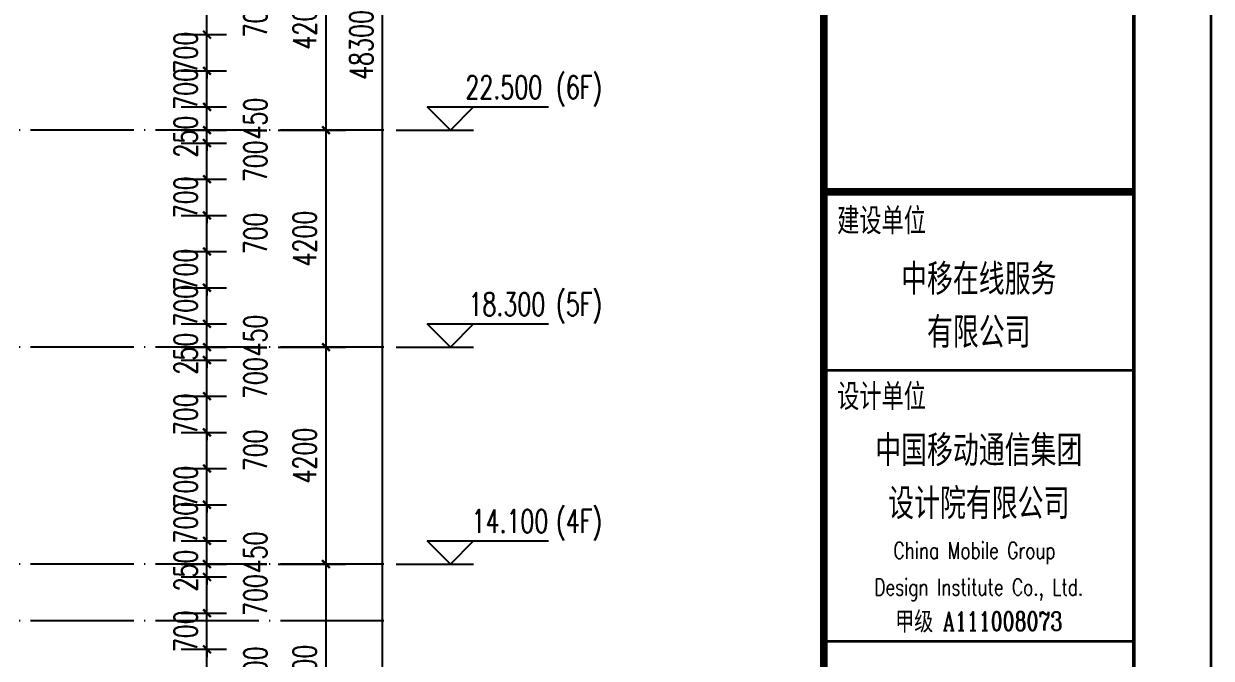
# Model space of a CAD drawing. Header units: millimetres. Extents: x 708158 to 1984082, y -168213 to -53.
# Drawn here: x 1063620 to 1086608, y -73680 to -61396 of the extents above; entities that cross this region are included whole.
import ezdxf
from ezdxf.enums import TextEntityAlignment as Align

# ---------------------------------------------------------------- set-up
doc = ezdxf.new("R2010")
doc.units = ezdxf.units.MM
doc.header["$LTSCALE"] = 1000
doc.linetypes.add('DOTE', pattern=[2.42, 2, -0.2, 0.02, -0.2])
doc.layers.get('0').update_dxf_attribs({"color": 8})
for name, color, linetype in [('A-AXIS', 1, 'DOTE'), ('DIM_ELEV', 3, 'Continuous'), ('PUB_DIM', 3, 'Continuous'), ('PUB_TEXT', 7, 'Continuous')]:
    doc.layers.add(name, color=color, linetype=linetype)
doc.layers.add('图框', color=4, linetype='Continuous', lineweight=35)
doc.styles.add('-黑体', font='simhei.ttf', dxfattribs={"width": 0.8})
doc.styles.add('_TCH_DIM', font='SIMPLEX', dxfattribs={"bigfont": 'GBCBIG'})
doc.styles.add('_TCH_DIM_T3', font='SIMPLEX', dxfattribs={"width": 0.705882, "bigfont": 'GBCBIG'})
doc.styles.add('TK', font='complex_.ttf', dxfattribs={"width": 0.75, "bigfont": 'china'})
doc.dimstyles.new('_TCH_ARCH&&150', dxfattribs={"dimtxt": 446.25, "dimasz": 150, "dimexe": 375, "dimexo": 450, "dimgap": 189.375, "dimtad": 1, "dimdec": 0, "dimzin": 0, "dimdsep": 46, "dimtxsty": '_TCH_DIM_T3', "dimblk": 'ARCHTICK', "dimcen": 0.09, "dimclrt": 7, "dimazin": 2, "dimtfac": 1, "dimtdec": 0, "dimtix": 1, "dimtmove": 2, "dimatfit": 3, "dimfxl": 1, "dimtolj": 1, "dimtzin": 0, "dimarcsym": 0})

# ---------------------------------------------------------------- blocks, each defined once
blk = doc.blocks.new('A$C998f5811')
at = {"layer": '图框', "color": 4}
for p, q in [((0, 0), (0, 89100)), ((-7500, 39600), (-1500, 39600)), ((-7500, 34350), (-1500, 34350))]:
    blk.add_line(p, q, dxfattribs=at)
at = {"layer": '图框', "color": 4, "const_width": 74.2}
blk.add_lwpolyline([(-122400, 1500), (-1500, 1500), (-1500, 87600), (-122400, 87600)], close=True, dxfattribs=at)
at = {"layer": '图框', "const_width": 150}
blk.add_lwpolyline([(-7500, 87600), (-7500, 1500)], dxfattribs=at)
at = {"layer": '图框', "linetype": 'Continuous', "const_width": 150}
blk.add_lwpolyline([(-7500, 43050), (-1500, 43050)], dxfattribs=at)
at = {"layer": '图框', "style": '-黑体', "width": 0.7}
for s, p in [('建设单位', (-7241, 42277)), ('设计单位', (-7241, 38874))]:
    blk.add_text(s, height=450, dxfattribs=at).set_placement(p)
for s, p in [('中移在线服务', (-4500, 41114)), ('有限公司', (-4500, 40086)), ('中国移动通信集团', (-4500, 37798)), ('设计院有限公司', (-4500, 36770))]:
    blk.add_text(s, height=525, dxfattribs=at).set_placement(p, align=Align.CENTER)
at = {"layer": '图框', "color": 4, "style": 'TK', "width": 0.75}
for s, height, p in [('China Mobile Group ', 320, (-4500, 35947)), ('Design Institute Co., Ltd.', 320, (-4500, 35237)), ('甲级 A111008073', 360, (-4500, 34557))]:
    blk.add_text(s, height=height, dxfattribs=at).set_placement(p, align=Align.CENTER)
blk = doc.blocks.new('_ArchTick')
at = {"color": 0, "linetype": 'ByBlock', "const_width": 0.3}
blk.add_lwpolyline([(-0.5, -0.5), (0.5, 0.5)], dxfattribs=at)
blk = doc.blocks.new('*D279')
at = {"layer": 'Defpoints', "color": 0, "transparency": 16777216}
for p in [(1066219, -73507), (1067167, -73507), (1066219, -74207)]:
    blk.add_point(p, dxfattribs=at)
at = {"layer": 'PUB_DIM', "color": 0, "lineweight": -2, "transparency": 16777216}
for p, q in [((1066669, -73507), (1067542, -73507)), ((1067167, -74207), (1067167, -73507)), ((1066669, -74207), (1067542, -74207))]:
    blk.add_line(p, q, dxfattribs=at)
at = {"layer": 'PUB_DIM', "color": 0, "lineweight": -2, "transparency": 16777216, "xscale": 150, "yscale": 150, "zscale": 150}
for p, rotation in [((1067167, -73507), 90), ((1067167, -74207), 270)]:
    blk.add_blockref('_ArchTick', p, dxfattribs=dict(at, rotation=rotation))
at = {"layer": 'PUB_DIM', "color": 7, "transparency": 16777216, "insert": (1068105, -73857), "char_height": 446.2, "attachment_point": 5, "rotation": 90, "style": '_TCH_DIM_T3'}
blk.add_mtext('\\A1;700', dxfattribs=at)
blk = doc.blocks.new('*D280')
at = {"layer": 'Defpoints', "color": 0, "transparency": 16777216}
for p in [(1066219, -72807), (1067167, -72807), (1066219, -73507)]:
    blk.add_point(p, dxfattribs=at)
at = {"layer": 'PUB_DIM', "color": 0, "lineweight": -2, "transparency": 16777216}
for p, q in [((1066669, -72807), (1067542, -72807)), ((1067167, -72807), (1067167, -72657)), ((1067167, -73507), (1067167, -72807)), ((1066669, -73507), (1067542, -73507)), ((1067167, -73507), (1067167, -73657))]:
    blk.add_line(p, q, dxfattribs=at)
at = {"layer": 'PUB_DIM', "color": 0, "lineweight": -2, "transparency": 16777216, "xscale": 150, "yscale": 150, "zscale": 150}
for p, rotation in [((1067167, -72807), 270), ((1067167, -73507), 90)]:
    blk.add_blockref('_ArchTick', p, dxfattribs=dict(at, rotation=rotation))
at = {"layer": 'PUB_DIM', "color": 7, "transparency": 16777216, "insert": (1066755, -73157), "char_height": 446.2, "attachment_point": 5, "rotation": 90, "style": '_TCH_DIM_T3'}
blk.add_mtext('\\A1;700', dxfattribs=at)
blk = doc.blocks.new('*D281')
at = {"layer": 'Defpoints', "color": 0, "transparency": 16777216}
for p in [(1066219, -72107), (1067167, -72107), (1066219, -72807)]:
    blk.add_point(p, dxfattribs=at)
at = {"layer": 'PUB_DIM', "color": 0, "lineweight": -2, "transparency": 16777216}
for p, q in [((1066669, -72107), (1067542, -72107)), ((1067167, -72807), (1067167, -72107)), ((1066669, -72807), (1067542, -72807))]:
    blk.add_line(p, q, dxfattribs=at)
at = {"layer": 'PUB_DIM', "color": 0, "lineweight": -2, "transparency": 16777216, "xscale": 150, "yscale": 150, "zscale": 150}
for p, rotation in [((1067167, -72107), 90), ((1067167, -72807), 270)]:
    blk.add_blockref('_ArchTick', p, dxfattribs=dict(at, rotation=rotation))
at = {"layer": 'PUB_DIM', "color": 7, "transparency": 16777216, "insert": (1068105, -72457), "char_height": 446.2, "attachment_point": 5, "rotation": 90, "style": '_TCH_DIM_T3'}
blk.add_mtext('\\A1;700', dxfattribs=at)
blk = doc.blocks.new('*D282')
at = {"layer": 'Defpoints', "color": 0, "transparency": 16777216}
for p in [(1066219, -71857), (1067167, -71857), (1066219, -72107)]:
    blk.add_point(p, dxfattribs=at)
at = {"layer": 'PUB_DIM', "color": 0, "lineweight": -2, "transparency": 16777216}
for p, q in [((1067167, -71857), (1067167, -71707)), ((1066669, -71857), (1067542, -71857)), ((1067167, -72107), (1067167, -71857)), ((1066669, -72107), (1067542, -72107)), ((1067167, -72107), (1067167, -72257))]:
    blk.add_line(p, q, dxfattribs=at)
at = {"layer": 'PUB_DIM', "color": 0, "lineweight": -2, "transparency": 16777216, "xscale": 150, "yscale": 150, "zscale": 150}
for p, rotation in [((1067167, -71857), 270), ((1067167, -72107), 90)]:
    blk.add_blockref('_ArchTick', p, dxfattribs=dict(at, rotation=rotation))
at = {"layer": 'PUB_DIM', "color": 7, "transparency": 16777216, "insert": (1066755, -71982), "char_height": 446.2, "attachment_point": 5, "rotation": 90, "style": '_TCH_DIM_T3'}
blk.add_mtext('\\A1;250', dxfattribs=at)
blk = doc.blocks.new('*D283')
at = {"layer": 'Defpoints', "color": 0, "transparency": 16777216}
for p in [(1066219, -71407), (1067167, -71407), (1066219, -71857)]:
    blk.add_point(p, dxfattribs=at)
at = {"layer": 'PUB_DIM', "color": 0, "lineweight": -2, "transparency": 16777216}
for p, q in [((1066669, -71407), (1067542, -71407)), ((1067167, -71857), (1067167, -71407)), ((1066669, -71857), (1067542, -71857))]:
    blk.add_line(p, q, dxfattribs=at)
at = {"layer": 'PUB_DIM', "color": 0, "lineweight": -2, "transparency": 16777216, "xscale": 150, "yscale": 150, "zscale": 150}
for p, rotation in [((1067167, -71407), 90), ((1067167, -71857), 270)]:
    blk.add_blockref('_ArchTick', p, dxfattribs=dict(at, rotation=rotation))
at = {"layer": 'PUB_DIM', "color": 7, "transparency": 16777216, "insert": (1068105, -71632), "char_height": 446.2, "attachment_point": 5, "rotation": 90, "style": '_TCH_DIM_T3'}
blk.add_mtext('\\A1;450', dxfattribs=at)
blk = doc.blocks.new('*D284')
at = {"layer": 'Defpoints', "color": 0, "transparency": 16777216}
for p in [(1066219, -70707), (1067167, -70707), (1066219, -71407)]:
    blk.add_point(p, dxfattribs=at)
at = {"layer": 'PUB_DIM', "color": 0, "lineweight": -2, "transparency": 16777216}
for p, q in [((1066669, -70707), (1067542, -70707)), ((1067167, -71407), (1067167, -70707)), ((1066669, -71407), (1067542, -71407))]:
    blk.add_line(p, q, dxfattribs=at)
at = {"layer": 'PUB_DIM', "color": 0, "lineweight": -2, "transparency": 16777216, "xscale": 150, "yscale": 150, "zscale": 150}
for p, rotation in [((1067167, -70707), 90), ((1067167, -71407), 270)]:
    blk.add_blockref('_ArchTick', p, dxfattribs=dict(at, rotation=rotation))
at = {"layer": 'PUB_DIM', "color": 7, "transparency": 16777216, "insert": (1066755, -71057), "char_height": 446.2, "attachment_point": 5, "rotation": 90, "style": '_TCH_DIM_T3'}
blk.add_mtext('\\A1;700', dxfattribs=at)
blk = doc.blocks.new('*D285')
at = {"layer": 'Defpoints', "color": 0, "transparency": 16777216}
for p in [(1066219, -70007), (1067167, -70007), (1066219, -70707)]:
    blk.add_point(p, dxfattribs=at)
at = {"layer": 'PUB_DIM', "color": 0, "lineweight": -2, "transparency": 16777216}
for p, q in [((1067167, -70007), (1067167, -69857)), ((1066669, -70007), (1067542, -70007)), ((1067167, -70707), (1067167, -70007)), ((1066669, -70707), (1067542, -70707)), ((1067167, -70707), (1067167, -70857))]:
    blk.add_line(p, q, dxfattribs=at)
at = {"layer": 'PUB_DIM', "color": 0, "lineweight": -2, "transparency": 16777216, "xscale": 150, "yscale": 150, "zscale": 150}
for p, rotation in [((1067167, -70007), 270), ((1067167, -70707), 90)]:
    blk.add_blockref('_ArchTick', p, dxfattribs=dict(at, rotation=rotation))
at = {"layer": 'PUB_DIM', "color": 7, "transparency": 16777216, "insert": (1066755, -70357), "char_height": 446.2, "attachment_point": 5, "rotation": 90, "style": '_TCH_DIM_T3'}
blk.add_mtext('\\A1;700', dxfattribs=at)
blk = doc.blocks.new('*D286')
at = {"layer": 'Defpoints', "color": 0, "transparency": 16777216}
for p in [(1066219, -69307), (1067167, -69307), (1066219, -70007)]:
    blk.add_point(p, dxfattribs=at)
at = {"layer": 'PUB_DIM', "color": 0, "lineweight": -2, "transparency": 16777216}
for p, q in [((1066669, -69307), (1067542, -69307)), ((1067167, -70007), (1067167, -69307)), ((1066669, -70007), (1067542, -70007))]:
    blk.add_line(p, q, dxfattribs=at)
at = {"layer": 'PUB_DIM', "color": 0, "lineweight": -2, "transparency": 16777216, "xscale": 150, "yscale": 150, "zscale": 150}
for p, rotation in [((1067167, -69307), 90), ((1067167, -70007), 270)]:
    blk.add_blockref('_ArchTick', p, dxfattribs=dict(at, rotation=rotation))
at = {"layer": 'PUB_DIM', "color": 7, "transparency": 16777216, "insert": (1068105, -69657), "char_height": 446.2, "attachment_point": 5, "rotation": 90, "style": '_TCH_DIM_T3'}
blk.add_mtext('\\A1;700', dxfattribs=at)
blk = doc.blocks.new('*D287')
at = {"layer": 'Defpoints', "color": 0, "transparency": 16777216}
for p in [(1066219, -68607), (1067167, -68607), (1066219, -69307)]:
    blk.add_point(p, dxfattribs=at)
at = {"layer": 'PUB_DIM', "color": 0, "lineweight": -2, "transparency": 16777216}
for p, q in [((1067167, -68607), (1067167, -68457)), ((1066669, -68607), (1067542, -68607)), ((1067167, -69307), (1067167, -68607)), ((1066669, -69307), (1067542, -69307)), ((1067167, -69307), (1067167, -69457))]:
    blk.add_line(p, q, dxfattribs=at)
at = {"layer": 'PUB_DIM', "color": 0, "lineweight": -2, "transparency": 16777216, "xscale": 150, "yscale": 150, "zscale": 150}
for p, rotation in [((1067167, -68607), 270), ((1067167, -69307), 90)]:
    blk.add_blockref('_ArchTick', p, dxfattribs=dict(at, rotation=rotation))
at = {"layer": 'PUB_DIM', "color": 7, "transparency": 16777216, "insert": (1066755, -68957), "char_height": 446.2, "attachment_point": 5, "rotation": 90, "style": '_TCH_DIM_T3'}
blk.add_mtext('\\A1;700', dxfattribs=at)
blk = doc.blocks.new('*D288')
at = {"layer": 'Defpoints', "color": 0, "transparency": 16777216}
for p in [(1066219, -67907), (1067167, -67907), (1066219, -68607)]:
    blk.add_point(p, dxfattribs=at)
at = {"layer": 'PUB_DIM', "color": 0, "lineweight": -2, "transparency": 16777216}
for p, q in [((1066669, -67907), (1067542, -67907)), ((1067167, -68607), (1067167, -67907)), ((1066669, -68607), (1067542, -68607))]:
    blk.add_line(p, q, dxfattribs=at)
at = {"layer": 'PUB_DIM', "color": 0, "lineweight": -2, "transparency": 16777216, "xscale": 150, "yscale": 150, "zscale": 150}
for p, rotation in [((1067167, -67907), 90), ((1067167, -68607), 270)]:
    blk.add_blockref('_ArchTick', p, dxfattribs=dict(at, rotation=rotation))
at = {"layer": 'PUB_DIM', "color": 7, "transparency": 16777216, "insert": (1068105, -68257), "char_height": 446.2, "attachment_point": 5, "rotation": 90, "style": '_TCH_DIM_T3'}
blk.add_mtext('\\A1;700', dxfattribs=at)
blk = doc.blocks.new('*D289')
at = {"layer": 'Defpoints', "color": 0, "transparency": 16777216}
for p in [(1066219, -67657), (1067167, -67657), (1066219, -67907)]:
    blk.add_point(p, dxfattribs=at)
at = {"layer": 'PUB_DIM', "color": 0, "lineweight": -2, "transparency": 16777216}
for p, q in [((1067167, -67657), (1067167, -67507)), ((1066669, -67657), (1067542, -67657)), ((1067167, -67907), (1067167, -67657)), ((1066669, -67907), (1067542, -67907)), ((1067167, -67907), (1067167, -68057))]:
    blk.add_line(p, q, dxfattribs=at)
at = {"layer": 'PUB_DIM', "color": 0, "lineweight": -2, "transparency": 16777216, "xscale": 150, "yscale": 150, "zscale": 150}
for p, rotation in [((1067167, -67657), 270), ((1067167, -67907), 90)]:
    blk.add_blockref('_ArchTick', p, dxfattribs=dict(at, rotation=rotation))
at = {"layer": 'PUB_DIM', "color": 7, "transparency": 16777216, "insert": (1066755, -67782), "char_height": 446.2, "attachment_point": 5, "rotation": 90, "style": '_TCH_DIM_T3'}
blk.add_mtext('\\A1;250', dxfattribs=at)
blk = doc.blocks.new('*D290')
at = {"layer": 'Defpoints', "color": 0, "transparency": 16777216}
for p in [(1066219, -67207), (1067167, -67207), (1066219, -67657)]:
    blk.add_point(p, dxfattribs=at)
at = {"layer": 'PUB_DIM', "color": 0, "lineweight": -2, "transparency": 16777216}
for p, q in [((1066669, -67207), (1067542, -67207)), ((1067167, -67657), (1067167, -67207)), ((1066669, -67657), (1067542, -67657))]:
    blk.add_line(p, q, dxfattribs=at)
at = {"layer": 'PUB_DIM', "color": 0, "lineweight": -2, "transparency": 16777216, "xscale": 150, "yscale": 150, "zscale": 150}
for p, rotation in [((1067167, -67207), 90), ((1067167, -67657), 270)]:
    blk.add_blockref('_ArchTick', p, dxfattribs=dict(at, rotation=rotation))
at = {"layer": 'PUB_DIM', "color": 7, "transparency": 16777216, "insert": (1068105, -67432), "char_height": 446.2, "attachment_point": 5, "rotation": 90, "style": '_TCH_DIM_T3'}
blk.add_mtext('\\A1;450', dxfattribs=at)
blk = doc.blocks.new('*D291')
at = {"layer": 'Defpoints', "color": 0, "transparency": 16777216}
for p in [(1066219, -66507), (1067167, -66507), (1066219, -67207)]:
    blk.add_point(p, dxfattribs=at)
at = {"layer": 'PUB_DIM', "color": 0, "lineweight": -2, "transparency": 16777216}
for p, q in [((1066669, -66507), (1067542, -66507)), ((1067167, -67207), (1067167, -66507)), ((1066669, -67207), (1067542, -67207))]:
    blk.add_line(p, q, dxfattribs=at)
at = {"layer": 'PUB_DIM', "color": 0, "lineweight": -2, "transparency": 16777216, "xscale": 150, "yscale": 150, "zscale": 150}
for p, rotation in [((1067167, -66507), 90), ((1067167, -67207), 270)]:
    blk.add_blockref('_ArchTick', p, dxfattribs=dict(at, rotation=rotation))
at = {"layer": 'PUB_DIM', "color": 7, "transparency": 16777216, "insert": (1066755, -66857), "char_height": 446.2, "attachment_point": 5, "rotation": 90, "style": '_TCH_DIM_T3'}
blk.add_mtext('\\A1;700', dxfattribs=at)
blk = doc.blocks.new('*D292')
at = {"layer": 'Defpoints', "color": 0, "transparency": 16777216}
for p in [(1066219, -65807), (1067167, -65807), (1066219, -66507)]:
    blk.add_point(p, dxfattribs=at)
at = {"layer": 'PUB_DIM', "color": 0, "lineweight": -2, "transparency": 16777216}
for p, q in [((1067167, -65807), (1067167, -65657)), ((1066669, -65807), (1067542, -65807)), ((1067167, -66507), (1067167, -65807)), ((1066669, -66507), (1067542, -66507)), ((1067167, -66507), (1067167, -66657))]:
    blk.add_line(p, q, dxfattribs=at)
at = {"layer": 'PUB_DIM', "color": 0, "lineweight": -2, "transparency": 16777216, "xscale": 150, "yscale": 150, "zscale": 150}
for p, rotation in [((1067167, -65807), 270), ((1067167, -66507), 90)]:
    blk.add_blockref('_ArchTick', p, dxfattribs=dict(at, rotation=rotation))
at = {"layer": 'PUB_DIM', "color": 7, "transparency": 16777216, "insert": (1066755, -66157), "char_height": 446.2, "attachment_point": 5, "rotation": 90, "style": '_TCH_DIM_T3'}
blk.add_mtext('\\A1;700', dxfattribs=at)
blk = doc.blocks.new('*D293')
at = {"layer": 'Defpoints', "color": 0, "transparency": 16777216}
for p in [(1066219, -65107), (1067167, -65107), (1066219, -65807)]:
    blk.add_point(p, dxfattribs=at)
at = {"layer": 'PUB_DIM', "color": 0, "lineweight": -2, "transparency": 16777216}
for p, q in [((1066669, -65107), (1067542, -65107)), ((1067167, -65807), (1067167, -65107)), ((1066669, -65807), (1067542, -65807))]:
    blk.add_line(p, q, dxfattribs=at)
at = {"layer": 'PUB_DIM', "color": 0, "lineweight": -2, "transparency": 16777216, "xscale": 150, "yscale": 150, "zscale": 150}
for p, rotation in [((1067167, -65107), 90), ((1067167, -65807), 270)]:
    blk.add_blockref('_ArchTick', p, dxfattribs=dict(at, rotation=rotation))
at = {"layer": 'PUB_DIM', "color": 7, "transparency": 16777216, "insert": (1068105, -65457), "char_height": 446.2, "attachment_point": 5, "rotation": 90, "style": '_TCH_DIM_T3'}
blk.add_mtext('\\A1;700', dxfattribs=at)
blk = doc.blocks.new('*D294')
at = {"layer": 'Defpoints', "color": 0, "transparency": 16777216}
for p in [(1066219, -64407), (1067167, -64407), (1066219, -65107)]:
    blk.add_point(p, dxfattribs=at)
at = {"layer": 'PUB_DIM', "color": 0, "lineweight": -2, "transparency": 16777216}
for p, q in [((1067167, -64407), (1067167, -64257)), ((1066669, -64407), (1067542, -64407)), ((1067167, -65107), (1067167, -64407)), ((1066669, -65107), (1067542, -65107)), ((1067167, -65107), (1067167, -65257))]:
    blk.add_line(p, q, dxfattribs=at)
at = {"layer": 'PUB_DIM', "color": 0, "lineweight": -2, "transparency": 16777216, "xscale": 150, "yscale": 150, "zscale": 150}
for p, rotation in [((1067167, -64407), 270), ((1067167, -65107), 90)]:
    blk.add_blockref('_ArchTick', p, dxfattribs=dict(at, rotation=rotation))
at = {"layer": 'PUB_DIM', "color": 7, "transparency": 16777216, "insert": (1066755, -64757), "char_height": 446.2, "attachment_point": 5, "rotation": 90, "style": '_TCH_DIM_T3'}
blk.add_mtext('\\A1;700', dxfattribs=at)
blk = doc.blocks.new('*D295')
at = {"layer": 'Defpoints', "color": 0, "transparency": 16777216}
for p in [(1066219, -63707), (1067167, -63707), (1066219, -64407)]:
    blk.add_point(p, dxfattribs=at)
at = {"layer": 'PUB_DIM', "color": 0, "lineweight": -2, "transparency": 16777216}
for p, q in [((1066669, -63707), (1067542, -63707)), ((1067167, -64407), (1067167, -63707)), ((1066669, -64407), (1067542, -64407))]:
    blk.add_line(p, q, dxfattribs=at)
at = {"layer": 'PUB_DIM', "color": 0, "lineweight": -2, "transparency": 16777216, "xscale": 150, "yscale": 150, "zscale": 150}
for p, rotation in [((1067167, -63707), 90), ((1067167, -64407), 270)]:
    blk.add_blockref('_ArchTick', p, dxfattribs=dict(at, rotation=rotation))
at = {"layer": 'PUB_DIM', "color": 7, "transparency": 16777216, "insert": (1068105, -64057), "char_height": 446.2, "attachment_point": 5, "rotation": 90, "style": '_TCH_DIM_T3'}
blk.add_mtext('\\A1;700', dxfattribs=at)
blk = doc.blocks.new('*D296')
at = {"layer": 'Defpoints', "color": 0, "transparency": 16777216}
for p in [(1066219, -63457), (1067167, -63457), (1066219, -63707)]:
    blk.add_point(p, dxfattribs=at)
at = {"layer": 'PUB_DIM', "color": 0, "lineweight": -2, "transparency": 16777216}
for p, q in [((1067167, -63457), (1067167, -63307)), ((1066669, -63457), (1067542, -63457)), ((1067167, -63707), (1067167, -63457)), ((1066669, -63707), (1067542, -63707)), ((1067167, -63707), (1067167, -63857))]:
    blk.add_line(p, q, dxfattribs=at)
at = {"layer": 'PUB_DIM', "color": 0, "lineweight": -2, "transparency": 16777216, "xscale": 150, "yscale": 150, "zscale": 150}
for p, rotation in [((1067167, -63457), 270), ((1067167, -63707), 90)]:
    blk.add_blockref('_ArchTick', p, dxfattribs=dict(at, rotation=rotation))
at = {"layer": 'PUB_DIM', "color": 7, "transparency": 16777216, "insert": (1066755, -63582), "char_height": 446.2, "attachment_point": 5, "rotation": 90, "style": '_TCH_DIM_T3'}
blk.add_mtext('\\A1;250', dxfattribs=at)
blk = doc.blocks.new('*D297')
at = {"layer": 'Defpoints', "color": 0, "transparency": 16777216}
for p in [(1066219, -63007), (1067167, -63007), (1066219, -63457)]:
    blk.add_point(p, dxfattribs=at)
at = {"layer": 'PUB_DIM', "color": 0, "lineweight": -2, "transparency": 16777216}
for p, q in [((1066669, -63007), (1067542, -63007)), ((1067167, -63457), (1067167, -63007)), ((1066669, -63457), (1067542, -63457))]:
    blk.add_line(p, q, dxfattribs=at)
at = {"layer": 'PUB_DIM', "color": 0, "lineweight": -2, "transparency": 16777216, "xscale": 150, "yscale": 150, "zscale": 150}
for p, rotation in [((1067167, -63007), 90), ((1067167, -63457), 270)]:
    blk.add_blockref('_ArchTick', p, dxfattribs=dict(at, rotation=rotation))
at = {"layer": 'PUB_DIM', "color": 7, "transparency": 16777216, "insert": (1068105, -63232), "char_height": 446.2, "attachment_point": 5, "rotation": 90, "style": '_TCH_DIM_T3'}
blk.add_mtext('\\A1;450', dxfattribs=at)
blk = doc.blocks.new('*D298')
at = {"layer": 'Defpoints', "color": 0, "transparency": 16777216}
for p in [(1066219, -62307), (1067167, -62307), (1066219, -63007)]:
    blk.add_point(p, dxfattribs=at)
at = {"layer": 'PUB_DIM', "color": 0, "lineweight": -2, "transparency": 16777216}
for p, q in [((1066669, -62307), (1067542, -62307)), ((1067167, -63007), (1067167, -62307)), ((1066669, -63007), (1067542, -63007))]:
    blk.add_line(p, q, dxfattribs=at)
at = {"layer": 'PUB_DIM', "color": 0, "lineweight": -2, "transparency": 16777216, "xscale": 150, "yscale": 150, "zscale": 150}
for p, rotation in [((1067167, -62307), 90), ((1067167, -63007), 270)]:
    blk.add_blockref('_ArchTick', p, dxfattribs=dict(at, rotation=rotation))
at = {"layer": 'PUB_DIM', "color": 7, "transparency": 16777216, "insert": (1066755, -62657), "char_height": 446.2, "attachment_point": 5, "rotation": 90, "style": '_TCH_DIM_T3'}
blk.add_mtext('\\A1;700', dxfattribs=at)
blk = doc.blocks.new('*D299')
at = {"layer": 'Defpoints', "color": 0, "transparency": 16777216}
for p in [(1066219, -61607), (1067167, -61607), (1066219, -62307)]:
    blk.add_point(p, dxfattribs=at)
at = {"layer": 'PUB_DIM', "color": 0, "lineweight": -2, "transparency": 16777216}
for p, q in [((1067167, -61607), (1067167, -61457)), ((1066669, -61607), (1067542, -61607)), ((1067167, -62307), (1067167, -61607)), ((1066669, -62307), (1067542, -62307)), ((1067167, -62307), (1067167, -62457))]:
    blk.add_line(p, q, dxfattribs=at)
at = {"layer": 'PUB_DIM', "color": 0, "lineweight": -2, "transparency": 16777216, "xscale": 150, "yscale": 150, "zscale": 150}
for p, rotation in [((1067167, -61607), 270), ((1067167, -62307), 90)]:
    blk.add_blockref('_ArchTick', p, dxfattribs=dict(at, rotation=rotation))
at = {"layer": 'PUB_DIM', "color": 7, "transparency": 16777216, "insert": (1066755, -61957), "char_height": 446.2, "attachment_point": 5, "rotation": 90, "style": '_TCH_DIM_T3'}
blk.add_mtext('\\A1;700', dxfattribs=at)
blk = doc.blocks.new('*D300')
at = {"layer": 'Defpoints', "color": 0, "transparency": 16777216}
for p in [(1066219, -60907), (1067167, -60907), (1066219, -61607)]:
    blk.add_point(p, dxfattribs=at)
at = {"layer": 'PUB_DIM', "color": 0, "lineweight": -2, "transparency": 16777216}
for p, q in [((1066669, -60907), (1067542, -60907)), ((1067167, -61607), (1067167, -60907)), ((1066669, -61607), (1067542, -61607))]:
    blk.add_line(p, q, dxfattribs=at)
at = {"layer": 'PUB_DIM', "color": 0, "lineweight": -2, "transparency": 16777216, "xscale": 150, "yscale": 150, "zscale": 150}
for p, rotation in [((1067167, -60907), 90), ((1067167, -61607), 270)]:
    blk.add_blockref('_ArchTick', p, dxfattribs=dict(at, rotation=rotation))
at = {"layer": 'PUB_DIM', "color": 7, "transparency": 16777216, "insert": (1068105, -61257), "char_height": 446.2, "attachment_point": 5, "rotation": 90, "style": '_TCH_DIM_T3'}
blk.add_mtext('\\A1;700', dxfattribs=at)
blk = doc.blocks.new('*D755')
at = {"layer": 'Defpoints', "color": 0, "transparency": 16777216}
for p in [(1068094, -37657), (1070567, -37657), (1068094, -85957)]:
    blk.add_point(p, dxfattribs=at)
at = {"layer": 'PUB_DIM', "color": 0, "lineweight": -2, "transparency": 16777216}
for p, q in [((1068544, -37657), (1070942, -37657)), ((1070567, -85957), (1070567, -37657)), ((1068544, -85957), (1070942, -85957))]:
    blk.add_line(p, q, dxfattribs=at)
at = {"layer": 'PUB_DIM', "color": 0, "lineweight": -2, "transparency": 16777216, "xscale": 150, "yscale": 150, "zscale": 150}
for p, rotation in [((1070567, -37657), 90), ((1070567, -85957), 270)]:
    blk.add_blockref('_ArchTick', p, dxfattribs=dict(at, rotation=rotation))
at = {"layer": 'PUB_DIM', "color": 7, "transparency": 16777216, "insert": (1070155, -61807), "char_height": 446.2, "attachment_point": 5, "rotation": 90, "style": '_TCH_DIM_T3'}
blk.add_mtext('\\A1;48300', dxfattribs=at)
blk = doc.blocks.new('*D758')
at = {"layer": 'Defpoints', "color": 0, "transparency": 16777216}
for p in [(1068094, -71857), (1069471, -71857), (1068094, -76057)]:
    blk.add_point(p, dxfattribs=at)
at = {"layer": 'PUB_DIM', "color": 0, "lineweight": -2, "transparency": 16777216}
for p, q in [((1068544, -71857), (1069846, -71857)), ((1069471, -76057), (1069471, -71857)), ((1068544, -76057), (1069846, -76057))]:
    blk.add_line(p, q, dxfattribs=at)
at = {"layer": 'PUB_DIM', "color": 0, "lineweight": -2, "transparency": 16777216, "xscale": 150, "yscale": 150, "zscale": 150}
for p, rotation in [((1069471, -71857), 90), ((1069471, -76057), 270)]:
    blk.add_blockref('_ArchTick', p, dxfattribs=dict(at, rotation=rotation))
at = {"layer": 'PUB_DIM', "color": 7, "transparency": 16777216, "insert": (1069058, -73957), "char_height": 446.2, "attachment_point": 5, "rotation": 90, "style": '_TCH_DIM_T3'}
blk.add_mtext('\\A1;4200', dxfattribs=at)
blk = doc.blocks.new('*D759')
at = {"layer": 'Defpoints', "color": 0, "transparency": 16777216}
for p in [(1068094, -67657), (1069471, -67657), (1068094, -71857)]:
    blk.add_point(p, dxfattribs=at)
at = {"layer": 'PUB_DIM', "color": 0, "lineweight": -2, "transparency": 16777216}
for p, q in [((1068544, -67657), (1069846, -67657)), ((1069471, -71857), (1069471, -67657)), ((1068544, -71857), (1069846, -71857))]:
    blk.add_line(p, q, dxfattribs=at)
at = {"layer": 'PUB_DIM', "color": 0, "lineweight": -2, "transparency": 16777216, "xscale": 150, "yscale": 150, "zscale": 150}
for p, rotation in [((1069471, -67657), 90), ((1069471, -71857), 270)]:
    blk.add_blockref('_ArchTick', p, dxfattribs=dict(at, rotation=rotation))
at = {"layer": 'PUB_DIM', "color": 7, "transparency": 16777216, "insert": (1069058, -69757), "char_height": 446.2, "attachment_point": 5, "rotation": 90, "style": '_TCH_DIM_T3'}
blk.add_mtext('\\A1;4200', dxfattribs=at)
blk = doc.blocks.new('*D760')
at = {"layer": 'Defpoints', "color": 0, "transparency": 16777216}
for p in [(1068094, -63457), (1069471, -63457), (1068094, -67657)]:
    blk.add_point(p, dxfattribs=at)
at = {"layer": 'PUB_DIM', "color": 0, "lineweight": -2, "transparency": 16777216}
for p, q in [((1068544, -63457), (1069846, -63457)), ((1069471, -67657), (1069471, -63457)), ((1068544, -67657), (1069846, -67657))]:
    blk.add_line(p, q, dxfattribs=at)
at = {"layer": 'PUB_DIM', "color": 0, "lineweight": -2, "transparency": 16777216, "xscale": 150, "yscale": 150, "zscale": 150}
for p, rotation in [((1069471, -63457), 90), ((1069471, -67657), 270)]:
    blk.add_blockref('_ArchTick', p, dxfattribs=dict(at, rotation=rotation))
at = {"layer": 'PUB_DIM', "color": 7, "transparency": 16777216, "insert": (1069058, -65557), "char_height": 446.2, "attachment_point": 5, "rotation": 90, "style": '_TCH_DIM_T3'}
blk.add_mtext('\\A1;4200', dxfattribs=at)
blk = doc.blocks.new('*D761')
at = {"layer": 'Defpoints', "color": 0, "transparency": 16777216}
for p in [(1068094, -59257), (1069471, -59257), (1068094, -63457)]:
    blk.add_point(p, dxfattribs=at)
at = {"layer": 'PUB_DIM', "color": 0, "lineweight": -2, "transparency": 16777216}
for p, q in [((1068544, -59257), (1069846, -59257)), ((1069471, -63457), (1069471, -59257)), ((1068544, -63457), (1069846, -63457))]:
    blk.add_line(p, q, dxfattribs=at)
at = {"layer": 'PUB_DIM', "color": 0, "lineweight": -2, "transparency": 16777216, "xscale": 150, "yscale": 150, "zscale": 150}
for p, rotation in [((1069471, -59257), 90), ((1069471, -63457), 270)]:
    blk.add_blockref('_ArchTick', p, dxfattribs=dict(at, rotation=rotation))
at = {"layer": 'PUB_DIM', "color": 7, "transparency": 16777216, "insert": (1069058, -61357), "char_height": 446.2, "attachment_point": 5, "rotation": 90, "style": '_TCH_DIM_T3'}
blk.add_mtext('\\A1;4200', dxfattribs=at)

msp = doc.modelspace()

# ---------------------------------------------------------------- linework, layer by layer
at = {"layer": 'A-AXIS'}
for p, q in [((1070590.5, -63456.7), (1028603.6, -63456.7)), ((1070590.5, -67656.7), (1028603.6, -67656.7)), ((1070590.5, -71856.7), (1028603.6, -71856.7)), ((1070590.5, -72956.7), (1028603.6, -72956.7))]:
    msp.add_line(p, q, dxfattribs=at)
at = {"layer": 'DIM_ELEV'}
for p, q in [((1071877.9, -63456.7), (1071427.9, -63006.7)), ((1071427.9, -63006.7), (1073775.4, -63006.7)), ((1071877.9, -63456.7), (1072327.9, -63006.7)), ((1070827.9, -63456.7), (1072327.9, -63456.7)), ((1071877.9, -67656.7), (1071427.9, -67206.7)), ((1071427.9, -67206.7), (1073775.4, -67206.7)), ((1071877.9, -67656.7), (1072327.9, -67206.7)), ((1070827.9, -67656.7), (1072327.9, -67656.7)), ((1071877.9, -71856.7), (1071427.9, -71406.7)), ((1071427.9, -71406.7), (1073775.4, -71406.7)), ((1071877.9, -71856.7), (1072327.9, -71406.7)), ((1070827.9, -71856.7), (1072327.9, -71856.7))]:
    msp.add_line(p, q, dxfattribs=at)

# ---------------------------------------------------------------- block references
msp.add_blockref('A$C998f5811', (1086607.6, -107699.9))

# ---------------------------------------------------------------- texts
at = {"layer": 'PUB_TEXT', "style": '_TCH_DIM', "width": 0.705882}
for s, p in [('22.500', (1072170.4, -62849.2)), ('(6F)', (1073925.4, -62849.2)), ('18.300', (1072230.4, -67049.2)), ('(5F)', (1073925.4, -67049.2)), ('(4F)', (1073925.4, -71249.2)), ('14.100', (1072290.4, -71249.2))]:
    msp.add_text(s, height=446.25, dxfattribs=at).set_placement(p)

# ---------------------------------------------------------------- dimensions: what is measured, and where the dimension line sits
at = {"layer": 'PUB_DIM'}
for p1, p2, distance, picture, middle in [((1068094.2, -85956.7), (1068094.2, -37656.7), -2473.1, '*D755', (1070154.8, -61806.7)), ((1068094.2, -63456.7), (1068094.2, -59256.7), -1376.7, '*D761', (1069058.4, -61356.7)), ((1066219.5, -62306.7), (1066219.5, -61606.7), -947.8, '*D299', (1066754.7, -61956.7)), ((1066219.5, -63706.7), (1066219.5, -63456.7), -947.8, '*D296', (1066754.7, -63581.7)), ((1068094.2, -67656.7), (1068094.2, -63456.7), -1376.7, '*D760', (1069058.4, -65556.7)), ((1066219.5, -65106.7), (1066219.5, -64406.7), -947.8, '*D294', (1066754.7, -64756.7)), ((1066219.5, -66506.7), (1066219.5, -65806.7), -947.8, '*D292', (1066754.7, -66156.7)), ((1066219.5, -67906.7), (1066219.5, -67656.7), -947.8, '*D289', (1066754.7, -67781.7)), ((1068094.2, -71856.7), (1068094.2, -67656.7), -1376.7, '*D759', (1069058.4, -69756.7)), ((1066219.5, -69306.7), (1066219.5, -68606.7), -947.8, '*D287', (1066754.7, -68956.7)), ((1066219.5, -70706.7), (1066219.5, -70006.7), -947.8, '*D285', (1066754.7, -70356.7)), ((1066219.5, -72106.7), (1066219.5, -71856.7), -947.8, '*D282', (1066754.7, -71981.7)), ((1068094.2, -76056.7), (1068094.2, -71856.7), -1376.7, '*D758', (1069058.4, -73956.7)), ((1066219.5, -73506.7), (1066219.5, -72806.7), -947.8, '*D280', (1066754.7, -73156.7))]:
    dim = msp.add_aligned_dim(p1=p1, p2=p2, distance=distance, dimstyle='_TCH_ARCH&&150', dxfattribs=at)
    dim.commit()
    dim.dimension.update_dxf_attribs({"geometry": picture, "text_midpoint": middle})
for base, p1, p2, picture, middle in [((1067167.2, -60906.7), (1066219.5, -61606.7), (1066219.5, -60906.7), '*D300', (1068104.7, -61256.7)), ((1067167.2, -62306.7), (1066219.5, -63006.7), (1066219.5, -62306.7), '*D298', (1066754.7, -62656.7)), ((1067167.2, -63006.7), (1066219.5, -63456.7), (1066219.5, -63006.7), '*D297', (1068104.7, -63231.7)), ((1067167.2, -63706.7), (1066219.5, -64406.7), (1066219.5, -63706.7), '*D295', (1068104.7, -64056.7)), ((1067167.2, -65106.7), (1066219.5, -65806.7), (1066219.5, -65106.7), '*D293', (1068104.7, -65456.7)), ((1067167.2, -66506.7), (1066219.5, -67206.7), (1066219.5, -66506.7), '*D291', (1066754.7, -66856.7)), ((1067167.2, -67206.7), (1066219.5, -67656.7), (1066219.5, -67206.7), '*D290', (1068104.7, -67431.7)), ((1067167.2, -67906.7), (1066219.5, -68606.7), (1066219.5, -67906.7), '*D288', (1068104.7, -68256.7)), ((1067167.2, -69306.7), (1066219.5, -70006.7), (1066219.5, -69306.7), '*D286', (1068104.7, -69656.7)), ((1067167.2, -70706.7), (1066219.5, -71406.7), (1066219.5, -70706.7), '*D284', (1066754.7, -71056.7)), ((1067167.2, -71406.7), (1066219.5, -71856.7), (1066219.5, -71406.7), '*D283', (1068104.7, -71631.7)), ((1067167.2, -72106.7), (1066219.5, -72806.7), (1066219.5, -72106.7), '*D281', (1068104.7, -72456.7)), ((1067167.2, -73506.7), (1066219.5, -74206.7), (1066219.5, -73506.7), '*D279', (1068104.7, -73856.7))]:
    dim = msp.add_linear_dim(base=base, p1=p1, p2=p2, angle=90, dimstyle='_TCH_ARCH&&150', dxfattribs=at)
    dim.commit()
    dim.dimension.update_dxf_attribs({"geometry": picture, "text_midpoint": middle, "dimtype": 129})

doc.saveas('drawing.dxf')
